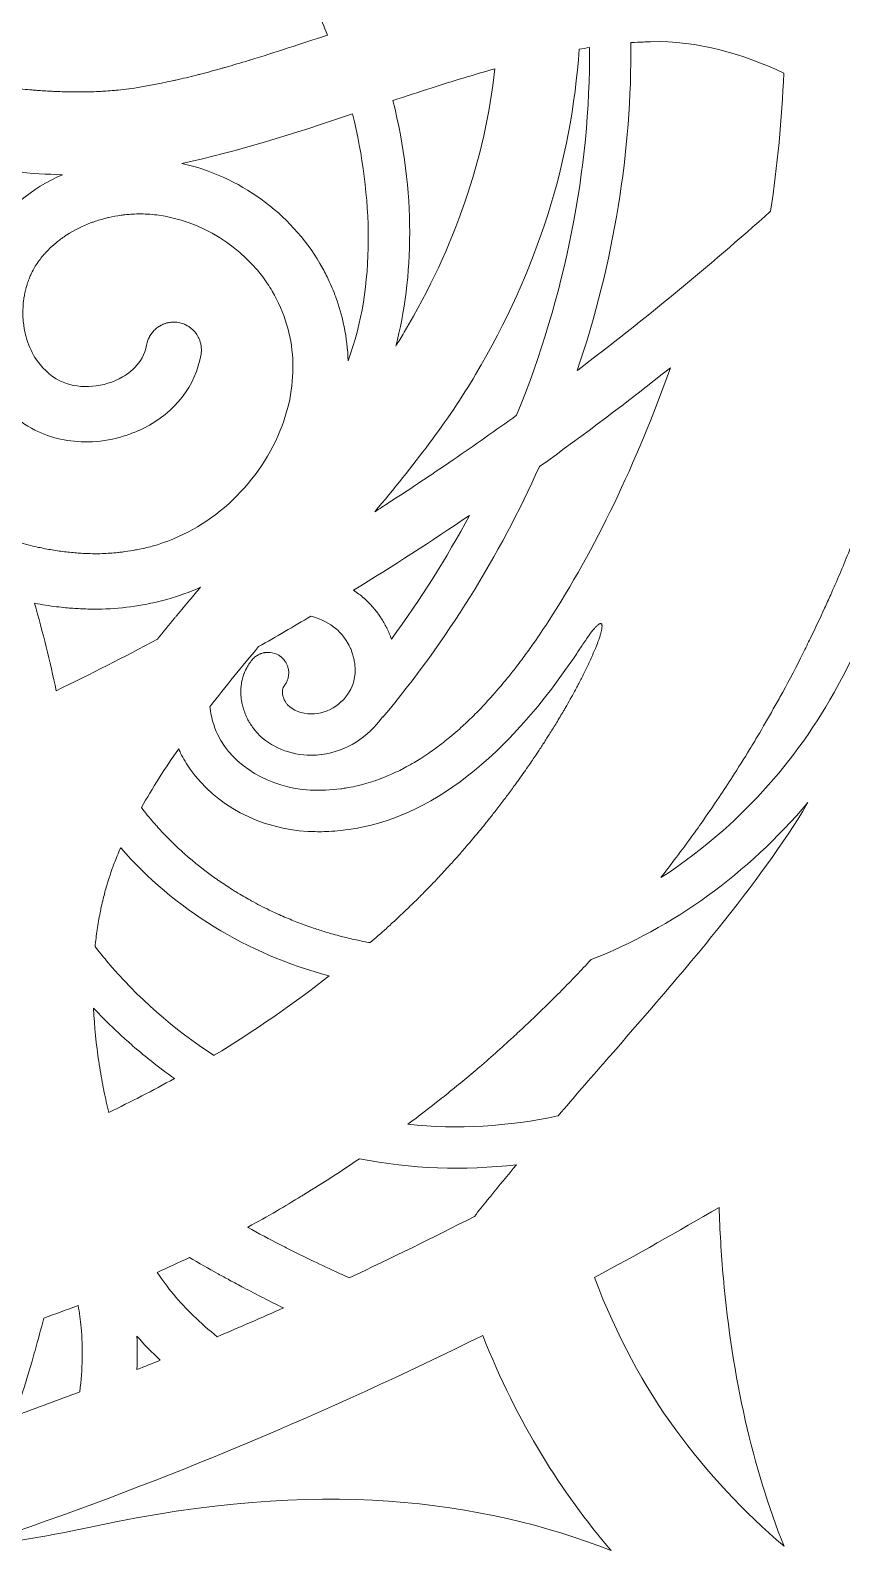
# Model space of a CAD drawing. Header units: millimetres. Extents: x -131 to 670, y -112 to 1620.
# Drawn here: x 541.5 to 580.4, y 543.5 to 616.4 of the extents above; entities that cross this region are included whole.
import ezdxf

# ---------------------------------------------------------------- set-up
doc = ezdxf.new("R2010")
doc.units = ezdxf.units.MM
doc.header["$MEASUREMENT"] = 0
doc.layers.add('Layer 2', color=7, linetype='Continuous')

msp = doc.modelspace()

# ---------------------------------------------------------------- linework, layer by layer
at = {"layer": 'Layer 2', "lineweight": 0}
for points, knots in [([(535.338, 615.354), (536.368, 616.54), (537.502, 617.627), (538.712, 618.617), (539.265, 618.653), (539.816, 618.703), (540.367, 618.759), (540.458, 618.769), (540.548, 618.779), (540.638, 618.789), (541.128, 618.843), (541.617, 618.905), (542.105, 618.975), (542.171, 618.985), (542.236, 618.993), (542.302, 619.003), (543.411, 619.168), (544.515, 619.378), (545.612, 619.63), (545.693, 619.649), (545.773, 619.668), (545.854, 619.687), (546.96, 619.948), (548.058, 620.252), (549.144, 620.602), (549.172, 620.61), (549.199, 620.62), (549.226, 620.628), (549.738, 620.794), (550.248, 620.972), (550.755, 621.157), (550.817, 621.18), (550.879, 621.202), (550.941, 621.225), (551.475, 621.424), (552.007, 621.629), (552.535, 621.85), (553.362, 620.752), (554.101, 619.595), (554.736, 618.374), (555.099, 617.676), (555.441, 616.925), (555.757, 616.135), (554.491, 615.713), (553.25, 615.303), (552.042, 614.935), (552.021, 614.929), (552.001, 614.923), (551.98, 614.916), (551.603, 614.801), (551.228, 614.691), (550.857, 614.585), (550.804, 614.57), (550.752, 614.556), (550.698, 614.541), (550.353, 614.443), (550.01, 614.349), (549.671, 614.261), (549.606, 614.244), (549.543, 614.23), (549.478, 614.213), (549.149, 614.13), (548.822, 614.049), (548.498, 613.975), (548.444, 613.963), (548.392, 613.953), (548.338, 613.942), (547.626, 613.784), (546.928, 613.651), (546.249, 613.555), (546.247, 613.555), (546.244, 613.555), (546.243, 613.555), (546.08, 613.532), (545.905, 613.512), (545.724, 613.494), (545.666, 613.488), (545.604, 613.484), (545.544, 613.478), (545.411, 613.466), (545.275, 613.456), (545.134, 613.447), (545.063, 613.443), (544.99, 613.439), (544.917, 613.435), (544.772, 613.427), (544.621, 613.421), (544.467, 613.416), (544.396, 613.415), (544.327, 613.412), (544.255, 613.411), (544.031, 613.406), (543.801, 613.404), (543.562, 613.407), (543.556, 613.407), (543.552, 613.407), (543.547, 613.407), (543.289, 613.41), (543.019, 613.418), (542.744, 613.43), (542.665, 613.433), (542.583, 613.437), (542.503, 613.442), (542.284, 613.453), (542.061, 613.467), (541.833, 613.484), (541.757, 613.49), (541.682, 613.494), (541.604, 613.501), (541.307, 613.525), (541.003, 613.554), (540.692, 613.59), (540.634, 613.596), (540.575, 613.605), (540.518, 613.611), (540.258, 613.642), (539.993, 613.677), (539.724, 613.716), (539.627, 613.73), (539.529, 613.745), (539.431, 613.76), (539.16, 613.802), (538.884, 613.848), (538.605, 613.899), (538.54, 613.91), (538.477, 613.92), (538.412, 613.932), (538.074, 613.996), (537.73, 614.066), (537.382, 614.143), (537.292, 614.162), (537.201, 614.185), (537.11, 614.205), (536.838, 614.268), (536.564, 614.334), (536.286, 614.405), (536.182, 614.431), (536.078, 614.458), (535.973, 614.486), (535.611, 614.582), (535.247, 614.683), (534.879, 614.795), (534.878, 614.795), (534.877, 614.796), (534.876, 614.796), (535.026, 614.983), (535.178, 615.17), (535.338, 615.354)], [0, 0, 0, 0, 1, 1, 1, 2, 2, 2, 3, 3, 3, 4, 4, 4, 5, 5, 5, 6, 6, 6, 7, 7, 7, 8, 8, 8, 9, 9, 9, 10, 10, 10, 11, 11, 11, 12, 12, 12, 13, 13, 13, 14, 14, 14, 15, 15, 15, 16, 16, 16, 17, 17, 17, 18, 18, 18, 19, 19, 19, 20, 20, 20, 21, 21, 21, 22, 22, 22, 23, 23, 23, 24, 24, 24, 25, 25, 25, 26, 26, 26, 27, 27, 27, 28, 28, 28, 29, 29, 29, 30, 30, 30, 31, 31, 31, 32, 32, 32, 33, 33, 33, 34, 34, 34, 35, 35, 35, 36, 36, 36, 37, 37, 37, 38, 38, 38, 39, 39, 39, 40, 40, 40, 41, 41, 41, 42, 42, 42, 43, 43, 43, 44, 44, 44, 45, 45, 45, 46, 46, 46, 47, 47, 47, 48, 48, 48, 49, 49, 49, 49]), ([(567.75, 600.073), (567.742, 600.067), (567.734, 600.061), (567.725, 600.054), (569.472, 605.228), (570.352, 610.578), (570.289, 615.769), (570.305, 615.77), (570.321, 615.772), (570.336, 615.773), (570.518, 615.786), (570.697, 615.793), (570.877, 615.801), (570.995, 615.806), (571.114, 615.815), (571.231, 615.817), (573.513, 615.875), (575.702, 615.218), (577.617, 614.309), (577.53, 612.076), (577.316, 609.865), (576.989, 607.686), (575.493, 606.35), (573.975, 605.048), (572.435, 603.779), (570.894, 602.51), (569.333, 601.275), (567.75, 600.073)], [0, 0, 0, 0, 1, 1, 1, 2, 2, 2, 3, 3, 3, 4, 4, 4, 5, 5, 5, 6, 6, 6, 7, 7, 7, 8, 8, 8, 9, 9, 9, 9]), ([(561.779, 595.771), (561.593, 595.643), (561.407, 595.515), (561.22, 595.389), (560.804, 595.106), (560.386, 594.825), (559.968, 594.547), (559.548, 594.268), (559.126, 593.992), (558.703, 593.718), (558.475, 593.57), (558.249, 593.419), (558.02, 593.273), (559.863, 595.471), (561.54, 597.635), (562.855, 599.861), (565.807, 604.856), (567.458, 610.086), (567.814, 615.454), (567.981, 615.484), (568.147, 615.508), (568.313, 615.534), (568.356, 609.696), (567.151, 603.648), (564.819, 597.909), (563.813, 597.183), (562.799, 596.471), (561.779, 595.771)], [0, 0, 0, 0, 1, 1, 1, 2, 2, 2, 3, 3, 3, 4, 4, 4, 5, 5, 5, 6, 6, 6, 7, 7, 7, 8, 8, 8, 9, 9, 9, 9]), ([(558.895, 612.995), (559.504, 613.197), (560.114, 613.398), (560.724, 613.594), (560.725, 613.594), (560.725, 613.594), (560.725, 613.594), (561.746, 613.921), (562.767, 614.234), (563.78, 614.517), (563.303, 610.197), (561.859, 605.98), (559.438, 601.882), (559.309, 601.663), (559.167, 601.444), (559.029, 601.225), (559.885, 604.463), (559.999, 608.593), (558.895, 612.995)], [0, 0, 0, 0, 1, 1, 1, 2, 2, 2, 3, 3, 3, 4, 4, 4, 5, 5, 5, 6, 6, 6, 6]), ([(548.778, 609.979), (551.406, 610.528), (554.126, 611.406), (556.961, 612.351), (557.916, 608.427), (558.076, 604.105), (556.747, 600.52), (556.73, 601.071), (556.664, 601.616), (556.555, 602.154), (556.548, 602.193), (556.539, 602.231), (556.531, 602.27), (556.438, 602.703), (556.315, 603.13), (556.163, 603.55), (556.147, 603.594), (556.13, 603.638), (556.113, 603.682), (556.003, 603.972), (555.879, 604.257), (555.741, 604.539), (555.633, 604.757), (555.521, 604.974), (555.396, 605.187), (553.988, 607.598), (551.505, 609.375), (548.778, 609.979)], [0, 0, 0, 0, 1, 1, 1, 2, 2, 2, 3, 3, 3, 4, 4, 4, 5, 5, 5, 6, 6, 6, 7, 7, 7, 8, 8, 8, 9, 9, 9, 9]), ([(547.357, 591.627), (547.128, 591.564), (546.894, 591.512), (546.659, 591.465), (546.589, 591.452), (546.519, 591.441), (546.449, 591.428), (546.273, 591.397), (546.096, 591.371), (545.918, 591.349), (545.847, 591.341), (545.776, 591.332), (545.706, 591.324), (545.463, 591.3), (545.219, 591.282), (544.972, 591.273), (544.662, 591.263), (544.348, 591.269), (544.033, 591.284), (543.933, 591.289), (543.833, 591.299), (543.733, 591.307), (543.512, 591.323), (543.291, 591.344), (543.069, 591.372), (542.957, 591.386), (542.845, 591.403), (542.733, 591.42), (542.51, 591.455), (542.288, 591.496), (542.065, 591.543), (541.965, 591.564), (541.865, 591.582), (541.765, 591.606), (541.448, 591.68), (541.131, 591.763), (540.816, 591.861), (540.815, 591.861), (540.813, 591.862), (540.813, 591.862), (540.55, 592.651), (540.273, 593.433), (539.982, 594.209), (539.954, 594.283), (539.924, 594.357), (539.896, 594.431), (539.63, 595.131), (539.354, 595.826), (539.066, 596.514), (539.02, 596.624), (538.972, 596.733), (538.925, 596.842), (538.81, 597.113), (538.695, 597.383), (538.577, 597.652), (538.556, 597.701), (538.533, 597.749), (538.511, 597.797), (538.366, 598.125), (538.218, 598.453), (538.068, 598.778), (538.036, 598.846), (538.003, 598.913), (537.972, 598.98), (537.829, 599.285), (537.685, 599.59), (537.538, 599.892), (537.464, 600.045), (537.387, 600.196), (537.312, 600.347), (537.204, 600.564), (537.098, 600.781), (536.989, 600.996), (536.807, 601.353), (536.621, 601.708), (536.433, 602.061), (536.429, 602.07), (536.424, 602.078), (536.42, 602.087), (536.249, 602.407), (536.075, 602.725), (535.899, 603.042), (535.876, 603.083), (535.854, 603.125), (535.831, 603.167), (534.634, 605.314), (533.321, 607.389), (531.901, 609.382), (532.117, 610.034), (532.382, 610.678), (532.683, 611.312), (536.541, 610.014), (540.168, 609.507), (543.055, 609.439), (541.586, 608.794), (540.333, 607.769), (539.512, 606.456), (539.397, 606.271), (539.294, 606.078), (539.198, 605.88), (539.187, 605.858), (539.175, 605.835), (539.165, 605.812), (539.071, 605.615), (538.987, 605.412), (538.913, 605.205), (538.909, 605.194), (538.906, 605.182), (538.902, 605.171), (538.83, 604.965), (538.768, 604.754), (538.715, 604.54), (538.713, 604.529), (538.709, 604.517), (538.706, 604.506), (538.655, 604.291), (538.615, 604.073), (538.584, 603.853), (538.58, 603.826), (538.577, 603.798), (538.573, 603.771), (538.545, 603.551), (538.523, 603.33), (538.516, 603.106), (538.508, 602.886), (538.514, 602.665), (538.526, 602.444), (538.529, 602.392), (538.534, 602.34), (538.538, 602.289), (538.552, 602.116), (538.572, 601.943), (538.599, 601.771), (538.607, 601.716), (538.614, 601.662), (538.624, 601.608), (538.662, 601.391), (538.707, 601.175), (538.766, 600.962), (538.941, 600.329), (539.199, 599.745), (539.53, 599.224), (540.08, 598.356), (540.832, 597.66), (541.739, 597.198), (542.511, 596.804), (543.397, 596.615), (544.3, 596.631), (544.813, 596.639), (545.33, 596.721), (545.835, 596.861), (545.957, 596.894), (546.077, 596.931), (546.196, 596.971), (546.455, 597.06), (546.71, 597.161), (546.957, 597.286), (548.446, 598.033), (549.444, 599.325), (549.699, 600.829), (549.717, 600.937), (549.717, 601.043), (549.709, 601.148), (549.705, 601.212), (549.698, 601.276), (549.684, 601.338), (549.678, 601.366), (549.667, 601.393), (549.659, 601.422), (549.644, 601.472), (549.629, 601.521), (549.608, 601.569), (549.596, 601.597), (549.582, 601.623), (549.568, 601.65), (549.545, 601.695), (549.52, 601.74), (549.491, 601.782), (549.475, 601.807), (549.458, 601.83), (549.44, 601.853), (549.408, 601.895), (549.374, 601.935), (549.336, 601.973), (549.317, 601.992), (549.298, 602.011), (549.278, 602.029), (549.236, 602.068), (549.191, 602.102), (549.143, 602.135), (549.124, 602.149), (549.106, 602.163), (549.086, 602.175), (549.028, 602.211), (548.967, 602.241), (548.903, 602.267), (548.89, 602.273), (548.879, 602.28), (548.866, 602.285), (548.785, 602.315), (548.702, 602.34), (548.614, 602.355), (548.523, 602.371), (548.433, 602.376), (548.345, 602.373), (548.29, 602.372), (548.237, 602.36), (548.183, 602.352), (548.161, 602.348), (548.139, 602.347), (548.117, 602.343), (548.112, 602.342), (548.108, 602.342), (548.104, 602.341), (548.078, 602.335), (548.053, 602.325), (548.027, 602.317), (548.008, 602.312), (547.991, 602.305), (547.973, 602.299), (547.945, 602.29), (547.917, 602.282), (547.89, 602.271), (547.885, 602.269), (547.88, 602.268), (547.875, 602.265), (547.846, 602.253), (547.819, 602.238), (547.791, 602.224), (547.781, 602.219), (547.771, 602.212), (547.76, 602.206), (547.734, 602.191), (547.707, 602.177), (547.682, 602.161), (547.676, 602.157), (547.67, 602.154), (547.664, 602.151), (547.637, 602.132), (547.611, 602.113), (547.586, 602.094), (547.578, 602.088), (547.572, 602.081), (547.565, 602.076), (547.541, 602.057), (547.519, 602.037), (547.496, 602.016), (547.49, 602.01), (547.483, 602.006), (547.477, 601.999), (547.454, 601.977), (547.431, 601.954), (547.409, 601.929), (547.406, 601.926), (547.403, 601.921), (547.399, 601.917), (547.377, 601.891), (547.356, 601.864), (547.336, 601.836), (547.33, 601.829), (547.323, 601.821), (547.318, 601.813), (547.3, 601.788), (547.281, 601.763), (547.264, 601.736), (547.262, 601.732), (547.26, 601.727), (547.257, 601.723), (547.241, 601.694), (547.227, 601.664), (547.212, 601.634), (547.205, 601.618), (547.197, 601.605), (547.19, 601.589), (547.179, 601.564), (547.166, 601.541), (547.156, 601.516), (547.155, 601.513), (547.155, 601.51), (547.154, 601.506), (547.14, 601.468), (547.131, 601.427), (547.121, 601.387), (547.11, 601.348), (547.096, 601.312), (547.089, 601.273), (547.089, 601.272), (547.089, 601.272), (547.089, 601.271), (546.935, 600.363), (546.195, 599.866), (545.768, 599.651), (544.86, 599.195), (543.724, 599.157), (542.939, 599.557), (542.452, 599.805), (542.044, 600.191), (541.741, 600.681), (541.56, 600.975), (541.417, 601.305), (541.317, 601.666), (541.28, 601.798), (541.252, 601.932), (541.228, 602.067), (541.223, 602.099), (541.218, 602.132), (541.213, 602.164), (541.197, 602.273), (541.184, 602.382), (541.175, 602.492), (541.173, 602.521), (541.17, 602.551), (541.168, 602.58), (541.158, 602.749), (541.16, 602.918), (541.169, 603.086), (541.175, 603.22), (541.187, 603.353), (541.205, 603.484), (541.215, 603.554), (541.229, 603.622), (541.242, 603.69), (541.26, 603.785), (541.28, 603.879), (541.304, 603.971), (541.323, 604.044), (541.343, 604.115), (541.366, 604.186), (541.393, 604.274), (541.425, 604.359), (541.458, 604.443), (541.484, 604.511), (541.51, 604.579), (541.54, 604.645), (541.585, 604.742), (541.636, 604.836), (541.689, 604.928), (541.712, 604.969), (541.732, 605.012), (541.756, 605.051), (541.814, 605.143), (541.875, 605.233), (541.94, 605.321), (541.999, 605.399), (542.06, 605.476), (542.124, 605.551), (542.14, 605.571), (542.156, 605.591), (542.172, 605.61), (542.18, 605.619), (542.189, 605.627), (542.197, 605.636), (542.322, 605.778), (542.456, 605.912), (542.599, 606.04), (542.603, 606.043), (542.606, 606.047), (542.611, 606.051), (542.632, 606.07), (542.654, 606.089), (542.676, 606.108), (542.685, 606.116), (542.695, 606.124), (542.704, 606.131), (542.843, 606.249), (542.989, 606.36), (543.14, 606.464), (543.159, 606.477), (543.178, 606.492), (543.197, 606.505), (543.204, 606.509), (543.212, 606.514), (543.219, 606.519), (543.235, 606.529), (543.252, 606.539), (543.269, 606.55), (543.621, 606.778), (544.004, 606.971), (544.41, 607.125), (544.436, 607.135), (544.461, 607.146), (544.487, 607.156), (544.489, 607.157), (544.49, 607.157), (544.492, 607.158), (544.518, 607.167), (544.545, 607.175), (544.572, 607.184), (544.754, 607.248), (544.941, 607.305), (545.131, 607.353), (545.138, 607.355), (545.145, 607.357), (545.152, 607.359), (545.183, 607.367), (545.213, 607.374), (545.243, 607.381), (545.255, 607.383), (545.267, 607.385), (545.278, 607.388), (545.471, 607.432), (545.667, 607.468), (545.864, 607.495), (545.886, 607.498), (545.907, 607.502), (545.928, 607.505), (545.95, 607.507), (545.972, 607.51), (545.994, 607.512), (546.013, 607.514), (546.032, 607.516), (546.051, 607.518), (546.144, 607.528), (546.237, 607.537), (546.33, 607.544), (546.453, 607.552), (546.576, 607.557), (546.7, 607.558), (546.991, 607.561), (547.284, 607.545), (547.576, 607.508), (549.698, 607.241), (551.695, 605.993), (552.885, 604.214), (552.964, 604.096), (553.04, 603.975), (553.112, 603.852), (553.7, 602.844), (554.028, 601.744), (554.091, 600.608), (554.154, 599.472), (553.952, 598.301), (553.482, 597.148), (552.397, 594.484), (550.05, 592.368), (547.357, 591.627)], [0, 0, 0, 0, 1, 1, 1, 2, 2, 2, 3, 3, 3, 4, 4, 4, 5, 5, 5, 6, 6, 6, 7, 7, 7, 8, 8, 8, 9, 9, 9, 10, 10, 10, 11, 11, 11, 12, 12, 12, 13, 13, 13, 14, 14, 14, 15, 15, 15, 16, 16, 16, 17, 17, 17, 18, 18, 18, 19, 19, 19, 20, 20, 20, 21, 21, 21, 22, 22, 22, 23, 23, 23, 24, 24, 24, 25, 25, 25, 26, 26, 26, 27, 27, 27, 28, 28, 28, 29, 29, 29, 30, 30, 30, 31, 31, 31, 32, 32, 32, 33, 33, 33, 34, 34, 34, 35, 35, 35, 36, 36, 36, 37, 37, 37, 38, 38, 38, 39, 39, 39, 40, 40, 40, 41, 41, 41, 42, 42, 42, 43, 43, 43, 44, 44, 44, 45, 45, 45, 46, 46, 46, 47, 47, 47, 48, 48, 48, 49, 49, 49, 50, 50, 50, 51, 51, 51, 52, 52, 52, 53, 53, 53, 54, 54, 54, 55, 55, 55, 56, 56, 56, 57, 57, 57, 58, 58, 58, 59, 59, 59, 60, 60, 60, 61, 61, 61, 62, 62, 62, 63, 63, 63, 64, 64, 64, 65, 65, 65, 66, 66, 66, 67, 67, 67, 68, 68, 68, 69, 69, 69, 70, 70, 70, 71, 71, 71, 72, 72, 72, 73, 73, 73, 74, 74, 74, 75, 75, 75, 76, 76, 76, 77, 77, 77, 78, 78, 78, 79, 79, 79, 80, 80, 80, 81, 81, 81, 82, 82, 82, 83, 83, 83, 84, 84, 84, 85, 85, 85, 86, 86, 86, 87, 87, 87, 88, 88, 88, 89, 89, 89, 90, 90, 90, 91, 91, 91, 92, 92, 92, 93, 93, 93, 94, 94, 94, 95, 95, 95, 96, 96, 96, 97, 97, 97, 98, 98, 98, 99, 99, 99, 100, 100, 100, 101, 101, 101, 102, 102, 102, 103, 103, 103, 104, 104, 104, 105, 105, 105, 106, 106, 106, 107, 107, 107, 108, 108, 108, 109, 109, 109, 110, 110, 110, 111, 111, 111, 112, 112, 112, 113, 113, 113, 114, 114, 114, 115, 115, 115, 116, 116, 116, 117, 117, 117, 118, 118, 118, 119, 119, 119, 120, 120, 120, 121, 121, 121, 122, 122, 122, 123, 123, 123, 124, 124, 124, 125, 125, 125, 126, 126, 126, 127, 127, 127, 128, 128, 128, 129, 129, 129, 130, 130, 130, 131, 131, 131, 132, 132, 132, 133, 133, 133, 134, 134, 134, 135, 135, 135, 136, 136, 136, 137, 137, 137, 138, 138, 138, 139, 139, 139, 140, 140, 140, 141, 141, 141, 142, 142, 142, 143, 143, 143, 144, 144, 144, 145, 145, 145, 145]), ([(580.03, 584.607), (577.967, 580.928), (575.059, 577.88), (571.732, 575.739), (571.916, 575.973), (572.093, 576.213), (572.274, 576.45), (572.544, 576.805), (572.812, 577.162), (573.074, 577.523), (573.27, 577.792), (573.465, 578.062), (573.656, 578.334), (573.95, 578.751), (574.237, 579.172), (574.521, 579.595), (574.737, 579.918), (574.95, 580.242), (575.16, 580.569), (575.44, 581.004), (575.715, 581.442), (575.985, 581.883), (576.147, 582.15), (576.307, 582.419), (576.466, 582.687), (576.719, 583.118), (576.967, 583.552), (577.211, 583.988), (577.331, 584.203), (577.455, 584.416), (577.573, 584.633), (577.905, 585.245), (578.225, 585.863), (578.538, 586.487), (578.66, 586.729), (578.779, 586.975), (578.898, 587.22), (579.129, 587.695), (579.354, 588.173), (579.574, 588.655), (579.673, 588.869), (579.773, 589.084), (579.869, 589.3), (580.162, 589.961), (580.444, 590.627), (580.715, 591.298), (580.796, 591.498), (580.872, 591.699), (580.951, 591.9), (581.162, 592.437), (581.366, 592.978), (581.563, 593.523), (581.639, 593.732), (581.716, 593.941), (581.79, 594.152), (582.039, 594.86), (582.278, 595.573), (582.503, 596.291), (582.543, 596.419), (582.579, 596.548), (582.618, 596.676), (582.81, 597.3), (582.991, 597.928), (583.164, 598.558), (583.22, 598.764), (583.277, 598.969), (583.331, 599.175), (583.529, 599.924), (583.719, 600.676), (583.891, 601.434), (583.891, 601.434), (583.891, 601.435), (583.891, 601.435), (583.95, 601.022), (583.998, 600.607), (584.04, 600.194), (583.921, 595.37), (582.945, 589.802), (580.03, 584.607)], [0, 0, 0, 0, 1, 1, 1, 2, 2, 2, 3, 3, 3, 4, 4, 4, 5, 5, 5, 6, 6, 6, 7, 7, 7, 8, 8, 8, 9, 9, 9, 10, 10, 10, 11, 11, 11, 12, 12, 12, 13, 13, 13, 14, 14, 14, 15, 15, 15, 16, 16, 16, 17, 17, 17, 18, 18, 18, 19, 19, 19, 20, 20, 20, 21, 21, 21, 22, 22, 22, 23, 23, 23, 24, 24, 24, 25, 25, 25, 26, 26, 26, 26]), ([(566.33, 588.006), (566.111, 587.668), (565.891, 587.342), (565.671, 587.026), (565.599, 586.923), (565.527, 586.827), (565.455, 586.727), (565.306, 586.518), (565.157, 586.309), (565.007, 586.11), (564.92, 585.994), (564.832, 585.884), (564.745, 585.771), (564.61, 585.597), (564.475, 585.422), (564.339, 585.256), (564.245, 585.14), (564.15, 585.03), (564.055, 584.918), (563.926, 584.765), (563.796, 584.611), (563.666, 584.465), (563.568, 584.354), (563.47, 584.25), (563.371, 584.143), (563.244, 584.005), (563.116, 583.868), (562.988, 583.737), (562.888, 583.633), (562.787, 583.535), (562.686, 583.437), (562.56, 583.312), (562.433, 583.19), (562.306, 583.072), (562.204, 582.977), (562.101, 582.886), (561.999, 582.795), (561.872, 582.684), (561.746, 582.576), (561.62, 582.471), (561.516, 582.385), (561.413, 582.302), (561.309, 582.221), (561.182, 582.122), (561.055, 582.025), (560.928, 581.932), (560.824, 581.856), (560.72, 581.782), (560.615, 581.71), (560.488, 581.622), (560.36, 581.539), (560.232, 581.457), (560.128, 581.391), (560.024, 581.326), (559.92, 581.264), (559.79, 581.187), (559.66, 581.116), (559.53, 581.045), (559.427, 580.99), (559.324, 580.933), (559.22, 580.882), (559.088, 580.816), (558.956, 580.756), (558.823, 580.697), (558.721, 580.652), (558.62, 580.605), (558.517, 580.564), (558.382, 580.509), (558.245, 580.461), (558.109, 580.413), (558.01, 580.378), (557.91, 580.34), (557.811, 580.309), (557.669, 580.265), (557.525, 580.228), (557.382, 580.192), (557.289, 580.168), (557.196, 580.14), (557.102, 580.119), (556.942, 580.084), (556.782, 580.059), (556.622, 580.033), (556.545, 580.021), (556.468, 580.004), (556.39, 579.994), (555.907, 579.932), (555.422, 579.912), (554.935, 579.937), (552.981, 580.04), (551.241, 581.079), (550.502, 582.586), (550.296, 583.004), (550.172, 583.464), (550.124, 583.934), (550.872, 584.899), (551.654, 585.859), (552.459, 586.812), (553.298, 587.289), (554.131, 587.779), (554.962, 588.273), (555.427, 588.151), (555.856, 587.942), (556.196, 587.645), (556.285, 587.567), (556.366, 587.481), (556.443, 587.392), (556.462, 587.369), (556.48, 587.346), (556.499, 587.323), (556.555, 587.252), (556.607, 587.179), (556.656, 587.103), (556.673, 587.077), (556.691, 587.05), (556.707, 587.023), (556.765, 586.924), (556.819, 586.823), (556.865, 586.718), (556.868, 586.712), (556.869, 586.706), (556.872, 586.7), (556.914, 586.601), (556.948, 586.499), (556.978, 586.397), (556.989, 586.359), (556.998, 586.321), (557.007, 586.283), (557.025, 586.21), (557.04, 586.136), (557.051, 586.063), (557.057, 586.022), (557.064, 585.981), (557.069, 585.941), (557.078, 585.851), (557.082, 585.761), (557.082, 585.672), (557.082, 585.655), (557.084, 585.637), (557.083, 585.619), (557.076, 585.375), (557.031, 585.138), (556.943, 584.919), (556.634, 584.149), (555.808, 583.588), (554.977, 583.589), (554.523, 583.59), (554.101, 583.751), (553.847, 584.023), (553.815, 584.057), (553.785, 584.097), (553.757, 584.138), (553.749, 584.151), (553.741, 584.166), (553.732, 584.18), (553.715, 584.209), (553.699, 584.239), (553.684, 584.269), (553.676, 584.287), (553.668, 584.304), (553.661, 584.322), (553.649, 584.352), (553.64, 584.381), (553.631, 584.41), (553.625, 584.429), (553.619, 584.448), (553.614, 584.467), (553.606, 584.501), (553.602, 584.534), (553.598, 584.568), (553.596, 584.588), (553.594, 584.608), (553.594, 584.628), (553.593, 584.67), (553.597, 584.711), (553.604, 584.749), (553.608, 584.767), (553.612, 584.784), (553.618, 584.801), (553.629, 584.836), (553.645, 584.868), (553.665, 584.898), (553.67, 584.905), (553.673, 584.914), (553.679, 584.921), (553.697, 584.943), (553.71, 584.969), (553.726, 584.992), (553.741, 585.014), (553.757, 585.036), (553.77, 585.059), (553.786, 585.086), (553.799, 585.115), (553.812, 585.143), (553.823, 585.168), (553.833, 585.193), (553.842, 585.218), (553.852, 585.246), (553.862, 585.273), (553.869, 585.302), (553.877, 585.333), (553.882, 585.364), (553.887, 585.395), (553.902, 585.491), (553.905, 585.587), (553.892, 585.682), (553.89, 585.698), (553.885, 585.714), (553.882, 585.731), (553.872, 585.786), (553.857, 585.84), (553.838, 585.893), (553.83, 585.915), (553.821, 585.936), (553.812, 585.957), (553.79, 586.005), (553.764, 586.05), (553.735, 586.094), (553.722, 586.114), (553.711, 586.134), (553.696, 586.153), (553.655, 586.206), (553.609, 586.255), (553.557, 586.3), (553.55, 586.306), (553.545, 586.314), (553.539, 586.319), (553.503, 586.348), (553.466, 586.373), (553.428, 586.396), (553.296, 586.476), (553.15, 586.523), (553.003, 586.537), (552.959, 586.541), (552.915, 586.535), (552.871, 586.533), (552.842, 586.532), (552.813, 586.536), (552.784, 586.532), (552.78, 586.532), (552.776, 586.531), (552.772, 586.53), (552.764, 586.529), (552.757, 586.526), (552.749, 586.525), (552.739, 586.523), (552.729, 586.521), (552.719, 586.519), (552.669, 586.51), (552.62, 586.497), (552.571, 586.479), (552.565, 586.477), (552.559, 586.474), (552.553, 586.471), (552.541, 586.467), (552.53, 586.462), (552.519, 586.458), (552.513, 586.455), (552.507, 586.453), (552.501, 586.45), (552.454, 586.429), (552.41, 586.403), (552.366, 586.375), (552.358, 586.37), (552.349, 586.364), (552.341, 586.358), (552.333, 586.353), (552.326, 586.349), (552.319, 586.344), (552.315, 586.341), (552.312, 586.339), (552.308, 586.337), (552.249, 586.292), (552.193, 586.241), (552.143, 586.181), (552.028, 586.041), (551.936, 585.895), (551.86, 585.745), (551.858, 585.74), (551.856, 585.736), (551.854, 585.732), (551.819, 585.663), (551.789, 585.594), (551.762, 585.523), (551.758, 585.514), (551.755, 585.505), (551.752, 585.497), (551.727, 585.429), (551.705, 585.361), (551.687, 585.292), (551.684, 585.283), (551.682, 585.275), (551.68, 585.266), (551.661, 585.195), (551.646, 585.122), (551.635, 585.05), (551.634, 585.045), (551.633, 585.041), (551.632, 585.036), (551.608, 584.88), (551.598, 584.722), (551.603, 584.565), (551.606, 584.494), (551.613, 584.423), (551.621, 584.352), (551.622, 584.343), (551.622, 584.333), (551.624, 584.324), (551.63, 584.272), (551.64, 584.22), (551.649, 584.169), (551.655, 584.137), (551.66, 584.105), (551.667, 584.073), (551.677, 584.027), (551.689, 583.982), (551.701, 583.937), (551.711, 583.9), (551.721, 583.864), (551.732, 583.828), (551.745, 583.786), (551.759, 583.745), (551.774, 583.704), (551.788, 583.664), (551.802, 583.626), (551.818, 583.587), (551.833, 583.55), (551.849, 583.512), (551.866, 583.475), (551.884, 583.435), (551.903, 583.395), (551.923, 583.356), (551.94, 583.322), (551.957, 583.288), (551.975, 583.255), (551.998, 583.213), (552.023, 583.172), (552.048, 583.132), (552.066, 583.103), (552.083, 583.073), (552.102, 583.045), (552.132, 583), (552.164, 582.956), (552.196, 582.913), (552.212, 582.892), (552.226, 582.87), (552.243, 582.849), (552.293, 582.785), (552.345, 582.723), (552.399, 582.665), (553.03, 581.991), (553.97, 581.604), (554.977, 581.604), (555.143, 581.603), (555.307, 581.617), (555.47, 581.638), (555.476, 581.639), (555.481, 581.639), (555.487, 581.64), (556.653, 581.795), (557.732, 582.471), (558.391, 583.443), (558.391, 583.443), (558.408, 583.429), (558.408, 583.429), (561.48, 587.095), (563.996, 591.168), (565.912, 595.442), (568.038, 596.966), (570.131, 598.544), (572.186, 600.183), (570.542, 595.566), (568.582, 591.48), (566.33, 588.006)], [0, 0, 0, 0, 1, 1, 1, 2, 2, 2, 3, 3, 3, 4, 4, 4, 5, 5, 5, 6, 6, 6, 7, 7, 7, 8, 8, 8, 9, 9, 9, 10, 10, 10, 11, 11, 11, 12, 12, 12, 13, 13, 13, 14, 14, 14, 15, 15, 15, 16, 16, 16, 17, 17, 17, 18, 18, 18, 19, 19, 19, 20, 20, 20, 21, 21, 21, 22, 22, 22, 23, 23, 23, 24, 24, 24, 25, 25, 25, 26, 26, 26, 27, 27, 27, 28, 28, 28, 29, 29, 29, 30, 30, 30, 31, 31, 31, 32, 32, 32, 33, 33, 33, 34, 34, 34, 35, 35, 35, 36, 36, 36, 37, 37, 37, 38, 38, 38, 39, 39, 39, 40, 40, 40, 41, 41, 41, 42, 42, 42, 43, 43, 43, 44, 44, 44, 45, 45, 45, 46, 46, 46, 47, 47, 47, 48, 48, 48, 49, 49, 49, 50, 50, 50, 51, 51, 51, 52, 52, 52, 53, 53, 53, 54, 54, 54, 55, 55, 55, 56, 56, 56, 57, 57, 57, 58, 58, 58, 59, 59, 59, 60, 60, 60, 61, 61, 61, 62, 62, 62, 63, 63, 63, 64, 64, 64, 65, 65, 65, 66, 66, 66, 67, 67, 67, 68, 68, 68, 69, 69, 69, 70, 70, 70, 71, 71, 71, 72, 72, 72, 73, 73, 73, 74, 74, 74, 75, 75, 75, 76, 76, 76, 77, 77, 77, 78, 78, 78, 79, 79, 79, 80, 80, 80, 81, 81, 81, 82, 82, 82, 83, 83, 83, 84, 84, 84, 85, 85, 85, 86, 86, 86, 87, 87, 87, 88, 88, 88, 89, 89, 89, 90, 90, 90, 91, 91, 91, 92, 92, 92, 93, 93, 93, 94, 94, 94, 95, 95, 95, 96, 96, 96, 97, 97, 97, 98, 98, 98, 99, 99, 99, 100, 100, 100, 101, 101, 101, 102, 102, 102, 103, 103, 103, 104, 104, 104, 105, 105, 105, 106, 106, 106, 107, 107, 107, 108, 108, 108, 109, 109, 109, 110, 110, 110, 111, 111, 111, 112, 112, 112, 113, 113, 113, 114, 114, 114, 115, 115, 115, 116, 116, 116, 117, 117, 117, 118, 118, 118, 119, 119, 119, 120, 120, 120, 121, 121, 121, 122, 122, 122, 123, 123, 123, 124, 124, 124, 124]), ([(562.559, 593.102), (561.46, 591.054), (560.212, 589.069), (558.822, 587.175), (558.76, 587.353), (558.686, 587.527), (558.603, 587.697), (558.598, 587.707), (558.593, 587.718), (558.588, 587.729), (558.508, 587.888), (558.418, 588.043), (558.319, 588.194), (558.303, 588.218), (558.287, 588.243), (558.27, 588.268), (558.172, 588.412), (558.066, 588.55), (557.952, 588.683), (557.931, 588.707), (557.91, 588.73), (557.889, 588.753), (557.771, 588.884), (557.647, 589.011), (557.512, 589.129), (557.508, 589.133), (557.504, 589.137), (557.5, 589.141), (557.345, 589.277), (557.18, 589.401), (557.008, 589.515), (558.882, 590.668), (560.732, 591.865), (562.559, 593.102)], [0, 0, 0, 0, 1, 1, 1, 2, 2, 2, 3, 3, 3, 4, 4, 4, 5, 5, 5, 6, 6, 6, 7, 7, 7, 8, 8, 8, 9, 9, 9, 10, 10, 10, 11, 11, 11, 11]), ([(542.759, 584.698), (542.46, 586.112), (542.115, 587.51), (541.727, 588.89), (542.078, 588.821), (542.429, 588.77), (542.779, 588.727), (542.921, 588.709), (543.063, 588.692), (543.205, 588.679), (543.322, 588.668), (543.44, 588.659), (543.557, 588.651), (543.677, 588.643), (543.796, 588.636), (543.916, 588.63), (544.035, 588.625), (544.155, 588.62), (544.275, 588.617), (544.4, 588.615), (544.526, 588.616), (544.651, 588.617), (544.747, 588.617), (544.844, 588.614), (544.939, 588.616), (546.002, 588.645), (547.049, 588.796), (548.06, 589.074), (548.61, 589.226), (549.148, 589.427), (549.671, 589.662), (549.499, 589.46), (549.331, 589.254), (549.16, 589.05), (548.952, 588.803), (548.744, 588.556), (548.539, 588.307), (548.507, 588.267), (548.473, 588.228), (548.441, 588.189), (548.162, 587.85), (547.885, 587.511), (547.612, 587.169), (546.009, 586.316), (544.391, 585.492), (542.759, 584.698)], [0, 0, 0, 0, 1, 1, 1, 2, 2, 2, 3, 3, 3, 4, 4, 4, 5, 5, 5, 6, 6, 6, 7, 7, 7, 8, 8, 8, 9, 9, 9, 10, 10, 10, 11, 11, 11, 12, 12, 12, 13, 13, 13, 14, 14, 14, 15, 15, 15, 15]), ([(568.914, 587.799), (568.914, 587.761), (568.908, 587.711), (568.898, 587.654), (568.895, 587.636), (568.889, 587.614), (568.886, 587.594), (568.876, 587.552), (568.865, 587.505), (568.851, 587.454), (568.844, 587.428), (568.837, 587.402), (568.828, 587.374), (568.811, 587.316), (568.79, 587.252), (568.768, 587.186), (568.759, 587.161), (568.751, 587.138), (568.742, 587.111), (568.709, 587.017), (568.671, 586.915), (568.627, 586.807), (568.617, 586.781), (568.604, 586.752), (568.594, 586.726), (568.558, 586.64), (568.52, 586.549), (568.479, 586.454), (568.461, 586.411), (568.441, 586.367), (568.42, 586.321), (568.381, 586.234), (568.34, 586.143), (568.296, 586.049), (568.275, 586.003), (568.254, 585.957), (568.231, 585.909), (568.173, 585.787), (568.112, 585.661), (568.046, 585.53), (568.035, 585.508), (568.026, 585.487), (568.014, 585.465), (567.938, 585.313), (567.856, 585.154), (567.77, 584.991), (567.743, 584.941), (567.715, 584.889), (567.688, 584.838), (567.625, 584.719), (567.559, 584.599), (567.491, 584.474), (567.457, 584.413), (567.423, 584.351), (567.388, 584.289), (567.315, 584.159), (567.24, 584.027), (567.163, 583.894), (567.132, 583.84), (567.102, 583.787), (567.069, 583.732), (566.96, 583.545), (566.846, 583.354), (566.728, 583.158), (566.706, 583.121), (566.682, 583.083), (566.659, 583.046), (566.56, 582.885), (566.458, 582.72), (566.352, 582.554), (566.31, 582.486), (566.266, 582.418), (566.223, 582.349), (566.129, 582.205), (566.034, 582.057), (565.936, 581.909), (565.891, 581.839), (565.845, 581.769), (565.798, 581.699), (565.681, 581.524), (565.561, 581.345), (565.437, 581.166), (565.41, 581.126), (565.383, 581.085), (565.355, 581.045), (565.203, 580.827), (565.047, 580.605), (564.886, 580.381), (564.842, 580.32), (564.796, 580.257), (564.751, 580.195), (564.631, 580.029), (564.508, 579.862), (564.382, 579.694), (564.325, 579.617), (564.266, 579.539), (564.207, 579.461), (564.082, 579.297), (563.955, 579.131), (563.826, 578.964), (563.771, 578.895), (563.717, 578.825), (563.662, 578.754), (563.478, 578.521), (563.291, 578.287), (563.098, 578.052), (563.078, 578.028), (563.057, 578.004), (563.038, 577.979), (562.863, 577.768), (562.685, 577.556), (562.504, 577.344), (562.44, 577.268), (562.374, 577.193), (562.309, 577.118), (562.165, 576.951), (562.018, 576.784), (561.868, 576.616), (561.798, 576.537), (561.727, 576.458), (561.655, 576.379), (561.487, 576.193), (561.315, 576.006), (561.14, 575.82), (561.091, 575.767), (561.043, 575.714), (560.993, 575.661), (560.769, 575.424), (560.54, 575.189), (560.308, 574.953), (560.25, 574.895), (560.191, 574.838), (560.133, 574.78), (559.954, 574.601), (559.773, 574.423), (559.589, 574.245), (559.508, 574.168), (559.426, 574.09), (559.344, 574.013), (559.169, 573.847), (558.992, 573.682), (558.812, 573.517), (558.734, 573.446), (558.658, 573.375), (558.579, 573.304), (558.324, 573.074), (558.065, 572.846), (557.801, 572.62), (557.694, 572.639), (557.588, 572.661), (557.482, 572.682), (557.364, 572.705), (557.246, 572.727), (557.128, 572.752), (557, 572.78), (556.873, 572.81), (556.745, 572.84), (556.634, 572.867), (556.523, 572.894), (556.413, 572.922), (556.287, 572.955), (556.161, 572.988), (556.036, 573.022), (555.917, 573.056), (555.798, 573.092), (555.679, 573.128), (555.481, 573.188), (555.285, 573.251), (555.09, 573.317), (554.971, 573.357), (554.852, 573.397), (554.734, 573.44), (554.614, 573.483), (554.495, 573.528), (554.377, 573.574), (554.268, 573.616), (554.159, 573.659), (554.05, 573.703), (553.934, 573.751), (553.817, 573.798), (553.701, 573.848), (553.582, 573.9), (553.465, 573.953), (553.347, 574.007), (553.258, 574.048), (553.168, 574.087), (553.079, 574.129), (552.785, 574.268), (552.496, 574.417), (552.211, 574.572), (552.162, 574.598), (552.114, 574.626), (552.066, 574.653), (551.835, 574.78), (551.608, 574.913), (551.384, 575.05), (551.319, 575.09), (551.254, 575.13), (551.19, 575.171), (550.972, 575.308), (550.757, 575.45), (550.546, 575.597), (550.496, 575.631), (550.444, 575.665), (550.394, 575.701), (549.876, 576.068), (549.381, 576.461), (548.911, 576.878), (548.859, 576.925), (548.808, 576.973), (548.756, 577.02), (548.579, 577.182), (548.405, 577.347), (548.236, 577.515), (548.173, 577.577), (548.111, 577.64), (548.05, 577.703), (547.887, 577.87), (547.73, 578.041), (547.575, 578.214), (547.524, 578.272), (547.471, 578.329), (547.42, 578.388), (547.22, 578.619), (547.025, 578.855), (546.84, 579.097), (546.84, 579.097), (546.841, 579.098), (546.841, 579.099), (547.104, 579.562), (547.382, 580.024), (547.674, 580.485), (547.682, 580.498), (547.689, 580.51), (547.697, 580.523), (547.993, 580.99), (548.303, 581.455), (548.629, 581.919), (548.629, 581.92), (548.63, 581.921), (548.631, 581.922), (548.662, 581.853), (548.686, 581.781), (548.719, 581.713), (548.851, 581.445), (549.003, 581.188), (549.175, 580.942), (550.374, 579.222), (552.502, 578.077), (554.831, 577.954), (555.126, 577.939), (555.42, 577.936), (555.712, 577.945), (555.749, 577.947), (555.787, 577.952), (555.824, 577.954), (556.01, 577.962), (556.196, 577.977), (556.381, 577.996), (560.313, 578.394), (564.03, 581.121), (567.459, 586.126), (567.586, 586.311), (567.713, 586.5), (567.839, 586.691), (567.891, 586.77), (567.944, 586.844), (567.996, 586.924), (568.12, 587.117), (568.231, 587.277), (568.33, 587.412), (568.342, 587.428), (568.353, 587.443), (568.364, 587.458), (568.409, 587.518), (568.452, 587.574), (568.492, 587.622), (568.493, 587.623), (568.494, 587.625), (568.496, 587.627), (568.531, 587.67), (568.563, 587.705), (568.594, 587.738), (568.605, 587.751), (568.616, 587.763), (568.627, 587.774), (568.633, 587.778), (568.638, 587.783), (568.644, 587.788), (568.681, 587.826), (568.718, 587.861), (568.747, 587.882), (568.756, 587.889), (568.762, 587.887), (568.771, 587.893), (568.778, 587.897), (568.784, 587.901), (568.791, 587.905), (568.802, 587.911), (568.812, 587.915), (568.822, 587.919), (568.828, 587.921), (568.835, 587.924), (568.841, 587.925), (568.854, 587.926), (568.861, 587.915), (568.871, 587.909), (568.879, 587.905), (568.89, 587.906), (568.896, 587.897), (568.905, 587.88), (568.908, 587.852), (568.91, 587.824), (568.91, 587.815), (568.914, 587.811), (568.914, 587.801), (568.914, 587.801), (568.914, 587.799), (568.914, 587.799)], [0, 0, 0, 0, 1, 1, 1, 2, 2, 2, 3, 3, 3, 4, 4, 4, 5, 5, 5, 6, 6, 6, 7, 7, 7, 8, 8, 8, 9, 9, 9, 10, 10, 10, 11, 11, 11, 12, 12, 12, 13, 13, 13, 14, 14, 14, 15, 15, 15, 16, 16, 16, 17, 17, 17, 18, 18, 18, 19, 19, 19, 20, 20, 20, 21, 21, 21, 22, 22, 22, 23, 23, 23, 24, 24, 24, 25, 25, 25, 26, 26, 26, 27, 27, 27, 28, 28, 28, 29, 29, 29, 30, 30, 30, 31, 31, 31, 32, 32, 32, 33, 33, 33, 34, 34, 34, 35, 35, 35, 36, 36, 36, 37, 37, 37, 38, 38, 38, 39, 39, 39, 40, 40, 40, 41, 41, 41, 42, 42, 42, 43, 43, 43, 44, 44, 44, 45, 45, 45, 46, 46, 46, 47, 47, 47, 48, 48, 48, 49, 49, 49, 50, 50, 50, 51, 51, 51, 52, 52, 52, 53, 53, 53, 54, 54, 54, 55, 55, 55, 56, 56, 56, 57, 57, 57, 58, 58, 58, 59, 59, 59, 60, 60, 60, 61, 61, 61, 62, 62, 62, 63, 63, 63, 64, 64, 64, 65, 65, 65, 66, 66, 66, 67, 67, 67, 68, 68, 68, 69, 69, 69, 70, 70, 70, 71, 71, 71, 72, 72, 72, 73, 73, 73, 74, 74, 74, 75, 75, 75, 76, 76, 76, 77, 77, 77, 78, 78, 78, 79, 79, 79, 80, 80, 80, 81, 81, 81, 82, 82, 82, 83, 83, 83, 84, 84, 84, 85, 85, 85, 86, 86, 86, 87, 87, 87, 88, 88, 88, 89, 89, 89, 90, 90, 90, 91, 91, 91, 92, 92, 92, 93, 93, 93, 94, 94, 94, 95, 95, 95, 96, 96, 96, 97, 97, 97, 98, 98, 98, 99, 99, 99, 100, 100, 100, 101, 101, 101, 102, 102, 102, 103, 103, 103, 104, 104, 104, 105, 105, 105, 106, 106, 106, 106]), ([(569.1, 566.967), (569.097, 566.964), (569.095, 566.961), (569.093, 566.958), (569.092, 566.958), (569.091, 566.957), (569.091, 566.956), (569.09, 566.956), (569.089, 566.955), (569.089, 566.954), (568.33, 566.083), (567.567, 565.206), (566.809, 564.325), (566.806, 564.321), (566.803, 564.318), (566.799, 564.314), (564.438, 563.802), (561.995, 563.658), (559.604, 563.911), (560.135, 564.308), (560.662, 564.713), (561.182, 565.126), (561.235, 565.168), (561.288, 565.209), (561.341, 565.251), (561.877, 565.68), (562.409, 566.115), (562.932, 566.561), (562.933, 566.562), (562.934, 566.563), (562.935, 566.564), (563.518, 567.06), (564.086, 567.571), (564.649, 568.087), (564.844, 568.266), (565.037, 568.449), (565.23, 568.63), (565.596, 568.975), (565.958, 569.324), (566.315, 569.676), (566.532, 569.889), (566.749, 570.103), (566.963, 570.319), (567.441, 570.804), (567.912, 571.295), (568.373, 571.794), (568.378, 571.8), (568.384, 571.806), (568.39, 571.812), (572.295, 573.319), (575.901, 575.935), (578.771, 579.337), (578.766, 579.328), (578.761, 579.319), (578.756, 579.31), (578.753, 579.306), (578.751, 579.301), (578.748, 579.297), (576.444, 575.399), (572.877, 571.303), (569.1, 566.967)], [0, 0, 0, 0, 1, 1, 1, 2, 2, 2, 3, 3, 3, 4, 4, 4, 5, 5, 5, 6, 6, 6, 7, 7, 7, 8, 8, 8, 9, 9, 9, 10, 10, 10, 11, 11, 11, 12, 12, 12, 13, 13, 13, 14, 14, 14, 15, 15, 15, 16, 16, 16, 17, 17, 17, 18, 18, 18, 19, 19, 19, 20, 20, 20, 20]), ([(550.335, 567.22), (550.335, 567.22), (550.322, 567.212), (550.322, 567.212), (548.391, 568.455), (546.644, 569.997), (545.167, 571.756), (544.981, 571.978), (544.798, 572.202), (544.621, 572.431), (544.648, 572.7), (544.682, 572.971), (544.722, 573.241), (544.722, 573.243), (544.722, 573.245), (544.723, 573.248), (544.763, 573.518), (544.809, 573.788), (544.862, 574.057), (544.881, 574.149), (544.9, 574.241), (544.92, 574.332), (544.948, 574.463), (544.977, 574.595), (545.009, 574.725), (545.062, 574.941), (545.118, 575.155), (545.181, 575.368), (545.203, 575.443), (545.228, 575.517), (545.251, 575.592), (545.307, 575.77), (545.365, 575.946), (545.428, 576.122), (545.454, 576.196), (545.481, 576.27), (545.508, 576.344), (545.598, 576.583), (545.693, 576.821), (545.798, 577.057), (545.814, 577.096), (545.835, 577.133), (545.853, 577.172), (548.373, 574.234), (551.931, 572.059), (555.842, 571.029), (554.073, 569.647), (552.236, 568.375), (550.335, 567.22)], [0, 0, 0, 0, 1, 1, 1, 2, 2, 2, 3, 3, 3, 4, 4, 4, 5, 5, 5, 6, 6, 6, 7, 7, 7, 8, 8, 8, 9, 9, 9, 10, 10, 10, 11, 11, 11, 12, 12, 12, 13, 13, 13, 14, 14, 14, 15, 15, 15, 16, 16, 16, 16]), ([(545.274, 564.48), (545.273, 564.48), (545.273, 564.481), (545.273, 564.481), (545.195, 564.809), (545.12, 565.156), (545.049, 565.512), (545.038, 565.563), (545.028, 565.613), (545.017, 565.665), (544.947, 566.023), (544.882, 566.393), (544.824, 566.773), (544.817, 566.815), (544.811, 566.857), (544.805, 566.899), (544.681, 567.72), (544.589, 568.585), (544.547, 569.478), (544.547, 569.478), (544.547, 569.479), (544.547, 569.48), (544.57, 569.455), (544.596, 569.432), (544.619, 569.407), (544.856, 569.156), (545.098, 568.911), (545.345, 568.67), (545.44, 568.577), (545.537, 568.487), (545.633, 568.396), (545.825, 568.214), (546.02, 568.036), (546.217, 567.861), (546.316, 567.773), (546.413, 567.686), (546.513, 567.6), (546.777, 567.372), (547.046, 567.15), (547.32, 566.933), (547.68, 566.649), (548.047, 566.372), (548.423, 566.108), (547.906, 565.82), (547.386, 565.541), (546.861, 565.27), (546.336, 564.999), (545.807, 564.735), (545.274, 564.48)], [0, 0, 0, 0, 1, 1, 1, 2, 2, 2, 3, 3, 3, 4, 4, 4, 5, 5, 5, 6, 6, 6, 7, 7, 7, 8, 8, 8, 9, 9, 9, 10, 10, 10, 11, 11, 11, 12, 12, 12, 13, 13, 13, 14, 14, 14, 15, 15, 15, 16, 16, 16, 16]), ([(553.51, 558.13), (552.98, 558.405), (552.452, 558.683), (551.93, 558.972), (551.942, 558.979), (551.954, 558.986), (551.967, 558.993), (552.419, 559.241), (552.868, 559.495), (553.314, 559.754), (553.711, 559.985), (554.105, 560.222), (554.498, 560.461), (554.551, 560.493), (554.604, 560.523), (554.656, 560.556), (555.548, 561.102), (556.427, 561.672), (557.295, 562.263), (559.756, 561.774), (562.304, 561.68), (564.814, 561.973), (564.398, 561.475), (563.986, 560.974), (563.576, 560.471), (563.523, 560.404), (563.469, 560.338), (563.415, 560.272), (563.207, 560.015), (563.004, 559.756), (562.799, 559.497), (560.817, 558.478), (558.817, 557.497), (556.801, 556.552), (556.634, 556.626), (556.468, 556.701), (556.302, 556.777), (555.89, 556.965), (555.48, 557.157), (555.072, 557.353), (554.725, 557.52), (554.379, 557.689), (554.035, 557.863), (553.86, 557.951), (553.685, 558.04), (553.51, 558.13)], [0, 0, 0, 0, 1, 1, 1, 2, 2, 2, 3, 3, 3, 4, 4, 4, 5, 5, 5, 6, 6, 6, 7, 7, 7, 8, 8, 8, 9, 9, 9, 10, 10, 10, 11, 11, 11, 12, 12, 12, 13, 13, 13, 14, 14, 14, 15, 15, 15, 15]), ([(568.549, 556.569), (570.563, 557.654), (572.553, 558.773), (574.52, 559.927), (574.556, 558.848), (574.621, 557.712), (574.727, 556.533), (575.155, 551.759), (576.129, 547.459), (577.634, 543.679), (573.781, 547.017), (570.669, 550.941), (568.549, 556.569)], [0, 0, 0, 0, 1, 1, 1, 2, 2, 2, 3, 3, 3, 4, 4, 4, 4]), ([(547.598, 556.806), (548.114, 557.041), (548.628, 557.28), (549.138, 557.528), (549.596, 557.258), (550.059, 556.996), (550.524, 556.738), (550.701, 556.639), (550.879, 556.542), (551.058, 556.445), (551.286, 556.321), (551.515, 556.198), (551.745, 556.077), (552.373, 555.744), (553.006, 555.419), (553.645, 555.107), (552.593, 554.637), (551.537, 554.177), (550.476, 553.728), (549.662, 554.381), (548.967, 555.052), (548.378, 555.761), (548.1, 556.096), (547.843, 556.446), (547.598, 556.806)], [0, 0, 0, 0, 1, 1, 1, 2, 2, 2, 3, 3, 3, 4, 4, 4, 5, 5, 5, 6, 6, 6, 7, 7, 7, 8, 8, 8, 8]), ([(540.789, 549.956), (540.985, 550.544), (541.174, 551.136), (541.354, 551.731), (541.437, 552.005), (541.52, 552.279), (541.6, 552.555), (541.649, 552.725), (541.699, 552.896), (541.746, 553.067), (541.892, 553.583), (542.033, 554.102), (542.166, 554.624), (542.716, 554.816), (543.264, 555.018), (543.809, 555.225), (543.87, 554.874), (543.92, 554.522), (543.952, 554.168), (544.041, 553.202), (544.019, 552.183), (543.889, 551.084), (542.857, 550.693), (541.822, 550.309), (540.783, 549.936), (540.785, 549.943), (540.787, 549.949), (540.789, 549.956)], [0, 0, 0, 0, 1, 1, 1, 2, 2, 2, 3, 3, 3, 4, 4, 4, 5, 5, 5, 6, 6, 6, 7, 7, 7, 8, 8, 8, 9, 9, 9, 9]), ([(540.043, 544.108), (548.031, 546.85), (555.758, 550.09), (563.193, 553.793), (564.86, 549.575), (566.982, 546.241), (569.351, 543.473), (563.11, 545.914), (555.363, 546.953), (544.625, 544.644), (542.552, 544.199), (540.517, 543.858), (538.534, 543.602), (539.037, 543.77), (539.54, 543.936), (540.043, 544.108)], [0, 0, 0, 0, 1, 1, 1, 2, 2, 2, 3, 3, 3, 4, 4, 4, 5, 5, 5, 5]), ([(546.627, 553.749), (546.973, 553.356), (547.348, 552.975), (547.747, 552.601), (547.374, 552.45), (547.001, 552.3), (546.626, 552.152), (546.651, 552.696), (546.653, 553.229), (546.627, 553.749)], [0, 0, 0, 0, 1, 1, 1, 2, 2, 2, 3, 3, 3, 3])]:
    msp.add_open_spline(points, degree=3, knots=knots, dxfattribs=at)

doc.saveas('drawing.dxf')
